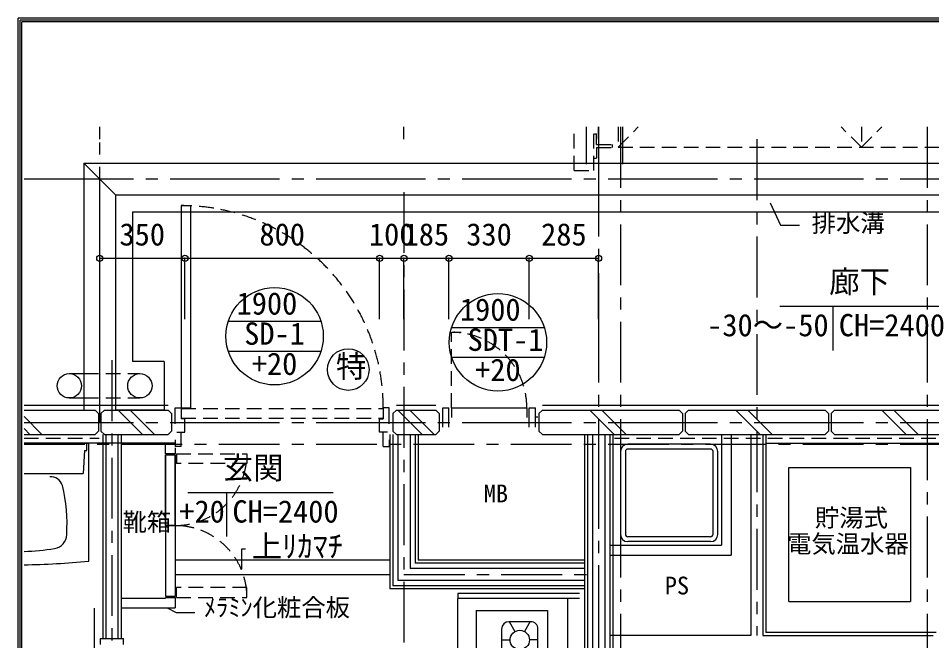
# Model space of a CAD drawing. Units: millimetres, scale not verified. Extents: x -9990 to 10135, y -7026 to 7050.
# Drawn here: x -9990 to -6237, y 4494 to 7050 of the extents above; entities that cross this region are included whole.
import ezdxf
from ezdxf.enums import TextEntityAlignment as Align

# ---------------------------------------------------------------- set-up
doc = ezdxf.new("R2010")
doc.units = ezdxf.units.MM
doc.header["$LTSCALE"] = 50
doc.header["$PDMODE"] = 32
doc.header["$PDSIZE"] = 25
for name, pattern in [('CHAIN1', [8, 5, -1, 1, -1]), ('CHAIN2', [12, 9, -1, 1, -1]), ('DASHED1', [1.8, 1.2, -0.6])]:
    doc.linetypes.add(name, pattern=pattern)
for name, color, linetype in [('1-0', 4, 'Continuous'), ('1-1', 6, 'Continuous'), ('1-2', 7, 'Continuous'), ('1-3', 2, 'Continuous'), ('1-4', 4, 'Continuous'), ('1-6', 6, 'Continuous'), ('1-7', 6, 'Continuous'), ('F-0', 2, 'Continuous')]:
    doc.layers.add(name, color=color, linetype=linetype)
doc.styles.add('ＭＳ ゴシック', font='')
doc.styles.get('ＭＳ ゴシック').set_extended_font_data('MS Gothic')

msp = doc.modelspace()

# ---------------------------------------------------------------- linework, layer by layer
at = {"layer": '1-0', "color": 6, "linetype": 'CHAIN2'}
for p, q in [((-9655.74, 5390.68), (-9655.74, 6603.77)), ((-7605.74, 6603.77), (-7605.74, -3952.56)), ((-9966.72, 6390.68), (-2755.73, 6390.68)), ((-9966.72, 5390.68), (-838.92, 5390.68))]:
    msp.add_line(p, q, dxfattribs=at)
at = {"layer": '1-0', "color": 2, "linetype": 'DASHED1'}
for p, q in [((-7705.74, 6425.68), (-7705.74, 6603.77)), ((-7622.87, 6575.68), (-7614.3, 6575.68)), ((-7614.3, 6531.26), (-7614.3, 6575.68)), ((-7525.74, 6603.77), (-7525.74, 6520.69)), ((-7525.74, 6520.69), (-7442.66, 6603.77)), ((-6525.74, 6520.69), (-6608.82, 6603.77)), ((-6525.74, 6603.77), (-6525.74, 6520.69)), ((-6525.74, 6520.69), (-6442.66, 6603.77)), ((-7614.3, 6531.26), (-7550.74, 6531.26)), ((-7550.74, 6531.26), (-7550.74, 6520.11)), ((-7614.3, 6520.11), (-7614.3, 6475.68)), ((-7614.3, 6520.11), (-7550.74, 6520.11)), ((-7525.74, 6520.69), (-5525.74, 6520.69)), ((-7622.87, 6475.68), (-7614.3, 6475.68))]:
    msp.add_line(p, q, dxfattribs=at)
at = {"layer": '1-0', "color": 6}
for p, q in [((-7655.74, 6450.68), (-7655.74, 6603.77)), ((-7505.74, 6450.68), (-7505.74, 6603.77))]:
    msp.add_line(p, q, dxfattribs=at)
at = {"layer": '1-0'}
for p, q in [((-9655.74, 6064.44), (-9305.75, 6064.44)), ((-9655.74, 5814.44), (-9655.74, 6064.44)), ((-7605.74, 5814.44), (-7605.74, 6064.44))]:
    msp.add_line(p, q, dxfattribs=at)
at = {"layer": '1-0', "color": 2, "linetype": 'DASHED1'}
msp.add_lwpolyline([(-7705.74, 6425.68), (-7625.74, 6425.68), (-7625.74, 6603.77)], dxfattribs=at)
at = {"layer": '1-0'}
for points in [[(-9305.75, 5814.44), (-9305.75, 6064.44), (-8505.75, 6064.44)], [(-8505.75, 5814.44), (-8505.75, 6064.44), (-8405.74, 6064.44)], [(-8405.74, 5814.44), (-8405.74, 6064.44), (-8220.75, 6064.44)], [(-8220.75, 5814.44), (-8220.75, 6064.44), (-7890.75, 6064.44)], [(-7890.75, 5814.44), (-7890.75, 6064.44), (-7605.74, 6064.44)]]:
    msp.add_lwpolyline(points, dxfattribs=at)
for p in [(-9655.74, 6064.44), (-9305.75, 6064.44), (-8505.75, 6064.44), (-8405.74, 6064.44), (-8220.75, 6064.44), (-7890.75, 6064.44), (-7605.74, 6064.44)]:
    msp.add_point(p, dxfattribs=at)
at = {"layer": '1-1', "linetype": 'CHAIN1'}
for p, q in [((-7515.74, 6603.77), (-7515.74, -2154.85)), ((-6255.74, 6603.77), (-6255.74, 2403.57)), ((-6955.74, 6553.31), (-6955.74, 4515.68)), ((-8405.74, 6336.35), (-8405.74, 947.22)), ((-9605.74, 5645.39), (-9605.74, 3640.68)), ((-9966.72, 5300.68), (-838.92, 5300.68)), ((-8405.74, 4765.69), (-7605.74, 4765.69))]:
    msp.add_line(p, q, dxfattribs=at)
at = {"layer": '1-1', "color": 7}
for p, q in [((-9320.75, 6280.69), (-9320.75, 5405.68)), ((-9320.75, 6280.69), (-9280.75, 6280.69)), ((-9280.75, 5450.68), (-9280.75, 6280.69)), ((-9305.75, 5405.68), (-9320.75, 5405.68)), ((-9305.75, 5350.68), (-9305.75, 5405.68)), ((-8505.75, 5405.68), (-8490.75, 5405.68)), ((-8505.75, 5350.68), (-8505.75, 5405.68)), ((-9338.65, 5350.68), (-9305.75, 5350.68)), ((-9320.75, 5291.85), (-9320.75, 5350.68)), ((-8472.86, 5350.68), (-8505.75, 5350.68)), ((-8490.75, 5291.85), (-8490.75, 5350.68)), ((-9345.75, 5319.51), (-9345.75, 5291.85)), ((-8465.75, 5319.51), (-8465.75, 5291.85)), ((-9320.75, 5291.85), (-9345.75, 5291.85)), ((-8490.75, 5291.85), (-8465.75, 5291.85))]:
    msp.add_line(p, q, dxfattribs=at)
at = {"layer": '1-1', "color": 2, "linetype": 'DASHED1'}
for p, q in [((-9320.75, 5448.18), (-9320.75, 5408.19)), ((-9320.75, 5408.19), (-8490.75, 5408.19))]:
    msp.add_line(p, q, dxfattribs=at)
at = {"layer": '1-1', "color": 7}
for points in [[(-9345.75, 5384.13), (-9345.75, 5450.68), (-9280.75, 5450.68)], [(-8465.75, 5384.13), (-8465.75, 5450.68), (-8490.75, 5450.68), (-8490.75, 5405.68)]]:
    msp.add_lwpolyline(points, dxfattribs=at)
at = {"layer": '1-1', "color": 2, "linetype": 'DASHED1'}
msp.add_lwpolyline([(-9320.75, 5448.18), (-8490.75, 5448.18), (-8490.75, 5408.19)], dxfattribs=at)
at = {"layer": '1-1', "linetype": 'DASHED1'}
for centre, radius, start, end in [((-9320.75, 5450.68), 830, 0, 90), ((-9345.75, 5261.85), 295, 270, 355.03911), ((-9345.75, 4671.85), 295, 4.96089, 90)]:
    msp.add_arc(centre, radius, start, end, dxfattribs=at)
at = {"layer": '1-2', "color": 6}
for p, q in [((-6901.25, 6292.79), (-6857.84, 6200.53)), ((-6857.84, 6200.53), (-6780.21, 6200.53)), ((-6823.57, 5204.92), (-6323.57, 5204.92)), ((-6823.57, 4654.93), (-6823.57, 5204.92)), ((-6323.57, 5204.92), (-6323.57, 4654.93)), ((-8696.97, 5101.51), (-9293.39, 5101.51)), ((-9134.47, 5101.51), (-9134.47, 4921.18)), ((-6823.57, 4654.93), (-6323.57, 4654.93)), ((-9378.99, 4628.54), (-9341.86, 4609.3)), ((-9341.86, 4609.3), (-9264.24, 4609.3))]:
    msp.add_line(p, q, dxfattribs=at)
at = {"layer": '1-2', "color": 2}
for p, q in [((-9127.36, 5805.61), (-8746.62, 5805.61)), ((-8209.84, 5780.54), (-7829.1, 5780.54)), ((-9127.36, 5682.99), (-8746.62, 5682.99)), ((-8209.84, 5657.92), (-7829.1, 5657.92)), ((-9966.72, 5460.68), (-9374.89, 5460.68)), ((-8436.61, 5460.68), (-8274.89, 5460.68)), ((-7865.75, 5413.19), (-7855.75, 5413.19))]:
    msp.add_line(p, q, dxfattribs=at)
at = {"layer": '1-2'}
for p, q in [((-8245.75, 5450.68), (-8220.75, 5450.68)), ((-8245.75, 5370.68), (-8245.75, 5450.68)), ((-8220.75, 5370.68), (-8220.75, 5450.68)), ((-8210.75, 5450.68), (-7900.75, 5450.68)), ((-8210.75, 5450.68), (-8210.75, 5410.69)), ((-7900.75, 5450.68), (-7900.75, 5410.69)), ((-7890.75, 5450.68), (-7865.75, 5450.68)), ((-7890.75, 5370.68), (-7890.75, 5450.68)), ((-7865.75, 5370.68), (-7865.75, 5450.68)), ((-9966.72, 5440.69), (-9674.89, 5440.69)), ((-9660.75, 5426.54), (-9674.89, 5440.69)), ((-9660.75, 5426.54), (-9660.75, 5354.83)), ((-9650.75, 5426.54), (-9636.61, 5440.69)), ((-9650.75, 5426.54), (-9650.75, 5354.83)), ((-9636.61, 5440.69), (-9374.89, 5440.69)), ((-9360.75, 5426.54), (-9374.89, 5440.69)), ((-9360.75, 5426.54), (-9360.75, 5354.83)), ((-8450.75, 5426.54), (-8436.61, 5440.69)), ((-8450.75, 5426.54), (-8450.75, 5354.83)), ((-8436.61, 5440.69), (-8274.89, 5440.69)), ((-8260.75, 5426.54), (-8274.89, 5440.69)), ((-8260.75, 5426.54), (-8260.75, 5354.83)), ((-7850.75, 5426.54), (-7836.61, 5440.69)), ((-7850.75, 5426.54), (-7850.75, 5354.83)), ((-7836.61, 5440.69), (-7274.89, 5440.69)), ((-7260.75, 5426.54), (-7274.89, 5440.69)), ((-7260.75, 5426.54), (-7260.75, 5354.83)), ((-7250.75, 5426.54), (-7236.61, 5440.69)), ((-7250.75, 5426.54), (-7250.75, 5354.83)), ((-7236.61, 5440.69), (-6674.89, 5440.69)), ((-6660.75, 5426.54), (-6674.89, 5440.69)), ((-6660.75, 5426.54), (-6660.75, 5354.83)), ((-6650.75, 5426.54), (-6636.61, 5440.69)), ((-6650.75, 5426.54), (-6650.75, 5354.83)), ((-6636.61, 5440.69), (-6074.89, 5440.69)), ((-9966.72, 5340.68), (-9674.89, 5340.68)), ((-9674.89, 5340.68), (-9660.75, 5354.83)), ((-9636.61, 5340.68), (-9650.75, 5354.83)), ((-9636.61, 5340.68), (-9374.89, 5340.68)), ((-9374.89, 5340.68), (-9360.75, 5354.83)), ((-8436.61, 5340.68), (-8450.75, 5354.83)), ((-8436.61, 5340.68), (-8274.89, 5340.68)), ((-8274.89, 5340.68), (-8260.75, 5354.83)), ((-7836.61, 5340.68), (-7850.75, 5354.83)), ((-7836.61, 5340.68), (-7274.89, 5340.68)), ((-7274.89, 5340.68), (-7260.75, 5354.83)), ((-7236.61, 5340.68), (-7250.75, 5354.83)), ((-7236.61, 5340.68), (-6674.89, 5340.68)), ((-6674.89, 5340.68), (-6660.75, 5354.83)), ((-6636.61, 5340.68), (-6650.75, 5354.83)), ((-6636.61, 5340.68), (-6074.89, 5340.68)), ((-7145.74, 5300.68), (-7485.74, 5300.68)), ((-7515.74, 5270.68), (-7515.74, 4930.68)), ((-7495.74, 5270.68), (-7495.74, 4930.68)), ((-7145.74, 5280.68), (-7485.74, 5280.68)), ((-7135.74, 4930.68), (-7135.74, 5270.68)), ((-7115.74, 4930.68), (-7115.74, 5270.68)), ((-7145.74, 4920.68), (-7485.74, 4920.68)), ((-7145.74, 4900.68), (-7485.74, 4900.68))]:
    msp.add_line(p, q, dxfattribs=at)
at = {"layer": '1-2', "color": 4}
for p, q in [((-9893.01, 5340.68), (-9966.72, 5414.39)), ((-9480.5, 5340.68), (-9580.5, 5440.69)), ((-9431.01, 5340.68), (-9531, 5440.69)), ((-8331.32, 5340.68), (-8431.31, 5440.69)), ((-8281.82, 5340.68), (-8381.82, 5440.69)), ((-7542.51, 5340.68), (-7642.51, 5440.69)), ((-7493.01, 5340.68), (-7593.01, 5440.69)), ((-6942.51, 5340.68), (-7042.51, 5440.69)), ((-6893.01, 5340.68), (-6993.01, 5440.69)), ((-6342.51, 5340.68), (-6442.5, 5440.69)), ((-6293.01, 5340.68), (-6393.01, 5440.69)), ((-9942.51, 5340.68), (-9966.72, 5364.89))]:
    msp.add_line(p, q, dxfattribs=at)
at = {"layer": '1-2', "color": 2, "linetype": 'DASHED1'}
for p, q in [((-9966.72, 5325.68), (-9658.24, 5325.68)), ((-7540.73, 5325.68), (-4808.24, 5325.68))]:
    msp.add_line(p, q, dxfattribs=at)
at = {"layer": '1-2', "color": 2, "linetype": 'CHAIN1'}
msp.add_line((-9678.24, 4628.18), (-9678.24, 3678.18), dxfattribs=at)
at = {"layer": '1-2', "linetype": 'DASHED1'}
msp.add_lwpolyline([(-8210.75, 5450.68), (-8210.75, 5760.53), (-8170.75, 5760.53)], dxfattribs=at)
at = {"layer": '1-2', "color": 2}
msp.add_lwpolyline([(-7836.61, 5460.68), (-4120.74, 5460.68), (-4120.74, 5354.83)], dxfattribs=at)
at = {"layer": '1-2', "color": 6}
msp.add_lwpolyline([(-9071.72, 4787.66), (-9071.72, 4871.08), (-9056.2, 4871.08)], dxfattribs=at)
at = {"layer": '1-2', "color": 2}
for centre in [(-8936.99, 5744.3), (-8019.46, 5719.23)]:
    msp.add_circle(centre, 200, dxfattribs=at)
at = {"layer": '1-2', "color": 6, "linetype": 'DASHED1'}
msp.add_arc((-8210.75, 5450.68), 310, 0, 88.19756, dxfattribs=at)
at = {"layer": '1-2'}
for centre, radius, start, end in [((-7485.74, 5270.68), 30, 90, 180), ((-7145.74, 5270.68), 30, 0, 90), ((-7485.74, 5270.68), 10, 90, 180), ((-7145.74, 5270.68), 10, 0, 90), ((-7485.74, 4930.68), 30, 180, 270), ((-7485.74, 4930.68), 10, 180, 270), ((-7145.74, 4930.68), 30, 270, 0), ((-7145.74, 4930.68), 10, 270, 0)]:
    msp.add_arc(centre, radius, start, end, dxfattribs=at)
at = {"layer": '1-3'}
for p, q in [((-9643.24, 5340.68), (-9643.24, 4503.18)), ((-9568.24, 5340.68), (-9568.24, 4503.18)), ((-8464.24, 5340.68), (-8464.24, 4707.19)), ((-8451.74, 5340.68), (-8451.74, 4719.69)), ((-8359.74, 5340.68), (-8359.74, 4811.69)), ((-8347.24, 5340.68), (-8347.24, 4824.19)), ((-7664.24, 5340.68), (-7664.24, 140.68)), ((-7651.74, 5340.68), (-7651.74, 140.68)), ((-7559.74, 5340.68), (-7559.74, 140.68)), ((-7547.24, 5340.68), (-7547.24, 140.68)), ((-7100.74, 5340.68), (-7100.74, 4885.68)), ((-7060.74, 5340.68), (-7060.74, 4845.68)), ((-6918.24, 5340.68), (-6918.24, 4528.18)), ((-9345.75, 5305.68), (-9966.72, 5305.68)), ((-9385.75, 5301.85), (-9568.24, 5301.85)), ((-9385.75, 5261.85), (-9385.75, 5301.85)), ((-6918.24, 5305.68), (-4793.24, 5305.68)), ((-9385.75, 5261.85), (-9345.75, 5261.85)), ((-9385.75, 5261.85), (-9345.75, 5261.85)), ((-9345.75, 5261.85), (-9385.75, 5261.85)), ((-9385.75, 5256.85), (-9345.75, 5256.85)), ((-9385.75, 5256.85), (-9385.75, 4966.85)), ((-9345.75, 5256.85), (-9385.75, 5256.85)), ((-9385.75, 4966.85), (-9385.75, 5256.85)), ((-9345.75, 5286.2), (-9345.75, 5261.85)), ((-9345.75, 4966.85), (-9345.75, 5256.85)), ((-9345.75, 5256.85), (-9345.75, 4966.85)), ((-9385.75, 4966.85), (-9345.75, 4966.85)), ((-9345.75, 4966.85), (-9385.75, 4966.85)), ((-9385.75, 4966.85), (-9385.75, 4676.85)), ((-9345.75, 4966.85), (-9345.75, 4676.85)), ((-7555.74, 4885.68), (-7100.74, 4885.68)), ((-7555.74, 4845.68), (-7060.74, 4845.68)), ((-7664.24, 4811.69), (-8359.74, 4811.69)), ((-7664.24, 4824.19), (-8347.24, 4824.19)), ((-7664.24, 4707.19), (-8464.24, 4707.19)), ((-7664.24, 4719.69), (-8451.74, 4719.69)), ((-9568.24, 4668.86), (-9385.75, 4668.86)), ((-9385.75, 4676.85), (-9345.75, 4676.85)), ((-9385.75, 4671.85), (-9385.75, 4668.86)), ((-9385.75, 4671.85), (-9345.75, 4671.85)), ((-9345.75, 4671.85), (-9345.75, 4628.86)), ((-9568.24, 4628.86), (-9345.75, 4628.86)), ((-6218.24, 4528.18), (-6918.24, 4528.18)), ((-9653.24, 4503.18), (-9653.24, 4478.18)), ((-9653.24, 4503.18), (-9558.24, 4503.18)), ((-9558.24, 4478.18), (-9558.24, 4503.18))]:
    msp.add_line(p, q, dxfattribs=at)
at = {"layer": '1-3', "color": 3}
for p, q in [((-9630.74, 5340.68), (-9630.74, 4503.18)), ((-9580.74, 5340.68), (-9580.74, 4503.18)), ((-8430.74, 5340.68), (-8430.74, 4740.69)), ((-8380.74, 5340.68), (-8380.74, 4790.69)), ((-7630.74, 5340.68), (-7630.74, 140.68)), ((-7580.74, 5340.68), (-7580.74, 140.68)), ((-6980.74, 5340.68), (-6980.74, 4515.68)), ((-6930.74, 5340.68), (-6930.74, 4515.68)), ((-7664.24, 4790.69), (-8380.74, 4790.69)), ((-7664.24, 4740.69), (-8430.74, 4740.69)), ((-6980.74, 4515.68), (-7555.74, 4515.68)), ((-6930.74, 4515.68), (-6230.74, 4515.68))]:
    msp.add_line(p, q, dxfattribs=at)
at = {"layer": '1-3', "color": 6}
for p, q in [((-9966.72, 5305.68), (-9701.03, 5305.68)), ((-9708.53, 5275.69), (-9708.53, 5305.68)), ((-9701.03, 4820.72), (-9701.03, 5305.68)), ((-9718.53, 5275.69), (-9723.53, 5180.68)), ((-9718.53, 5275.69), (-9708.53, 5275.69)), ((-9966.72, 5180.68), (-9723.53, 5180.68)), ((-8464.24, 4824.19), (-9345.75, 4824.19)), ((-8464.24, 4764.19), (-9345.75, 4764.19))]:
    msp.add_line(p, q, dxfattribs=at)
at = {"layer": '1-3', "linetype": 'DASHED1'}
for p, q in [((-9340.75, 5261.85), (-9340.75, 5221.85)), ((-9340.75, 5261.85), (-9050.75, 5261.85)), ((-9050.75, 5261.85), (-9050.75, 5221.85)), ((-9050.75, 5221.85), (-9340.75, 5221.85)), ((-9340.75, 4671.85), (-9340.75, 4711.85)), ((-9050.75, 4711.85), (-9340.75, 4711.85)), ((-9050.75, 4671.85), (-9050.75, 4711.85)), ((-9340.75, 4671.85), (-9050.75, 4671.85))]:
    msp.add_line(p, q, dxfattribs=at)
at = {"layer": '1-3'}
msp.add_lwpolyline([(-9385.75, 4966.85), (-9345.75, 4966.85), (-9385.75, 4966.85)], dxfattribs=at)
at = {"layer": '1-3', "color": 6}
for centre, radius, start, end in [((-9857.29, 5117.37), 50, 16.15302, 94.179), ((-10454.24, 4972.3), 664.29, 356.34601, 13.847), ((-9851.29, 4931.37), 60, 279.76401, 358.65201), ((-10001.04, 5905.02), 1045.08, 271.88185, 278.802), ((-10001.04, 7805.68), 3000, 270.65546, 275.73901)]:
    msp.add_arc(centre, radius, start, end, dxfattribs=at)
at = {"layer": '1-4', "color": 6}
for p, q in [((-9720.74, 6455.68), (-9720.74, 5440.69)), ((-9720.74, 6455.68), (-4955.74, 6455.68)), ((-9590.74, 6325.68), (-4955.74, 6325.68)), ((-9520.74, 6255.68), (-9520.74, 5640.69)), ((-9520.74, 6255.68), (-4315.74, 6255.68)), ((-6205.3, 5866.67), (-6861.55, 5866.67)), ((-6642.8, 5866.67), (-6642.8, 5686.34)), ((-9390.75, 5640.69), (-9520.75, 5640.69))]:
    msp.add_line(p, q, dxfattribs=at)
at = {"layer": '1-4', "color": 7}
for p, q in [((-9780.75, 5590.69), (-9720.75, 5590.69)), ((-9780.75, 5490.69), (-9720.75, 5490.69))]:
    msp.add_line(p, q, dxfattribs=at)
at = {"layer": '1-4', "color": 7, "linetype": 'DASHED1'}
for p, q in [((-9720.75, 5590.69), (-9490.75, 5590.69)), ((-9720.75, 5490.69), (-9490.75, 5490.69))]:
    msp.add_line(p, q, dxfattribs=at)
at = {"layer": '1-4', "color": 6}
for points in [[(-9720.74, 6455.68), (-9590.74, 6325.68), (-9590.74, 5440.69)], [(-9390.75, 5640.69), (-9390.75, 5440.69), (-9590.75, 5440.69)]]:
    msp.add_lwpolyline(points, dxfattribs=at)
at = {"layer": '1-4', "color": 2}
msp.add_circle((-8634.41, 5607.44), 85.48, dxfattribs=at)
at = {"layer": '1-4', "color": 7}
for centre in [(-9780.75, 5540.69), (-9490.75, 5540.69)]:
    msp.add_circle(centre, 50, dxfattribs=at)
at = {"layer": '1-6', "color": 3}
for p, q in [((-7684.24, 4667.19), (-8184.24, 4667.19)), ((-7732.24, 3507.19), (-7732.24, 4667.19))]:
    msp.add_line(p, q, dxfattribs=at)
at = {"layer": '1-6'}
for p, q in [((-8184.24, 3507.19), (-8184.24, 4667.19)), ((-8108.23, 4618.19), (-7816.23, 4618.19)), ((-7816.23, 4618.19), (-7816.23, 4198.19)), ((-8004.81, 4541.79), (-8004.81, 4452.15)), ((-7974.5, 4572.1), (-7884.86, 4572.1)), ((-7972.93, 4572.1), (-7949.57, 4531.7)), ((-7886.43, 4572.1), (-7909.78, 4531.7)), ((-7854.86, 4452.15), (-7854.86, 4541.79)), ((-8004.81, 4496.97), (-7969.77, 4496.97)), ((-7854.86, 4496.97), (-7889.59, 4496.97))]:
    msp.add_line(p, q, dxfattribs=at)
at = {"layer": '1-6', "color": 3}
msp.add_lwpolyline([(-7684.24, 4687.19), (-8184.24, 4687.19), (-8184.24, 4667.19)], dxfattribs=at)
at = {"layer": '1-6'}
msp.add_lwpolyline([(-8108.23, 4618.19), (-8108.23, 4198.19), (-7816.23, 4198.19)], dxfattribs=at)
msp.add_circle((-7929.68, 4496.97), 39.77, dxfattribs=at)
for centre, start, end in [((-7974.5, 4541.79), 90, 180), ((-7884.86, 4541.79), 359.99002, 90)]:
    msp.add_arc(centre, 29.99, start, end, dxfattribs=at)
at = {"layer": '1-7', "color": 4}
for p, q in [((-9655.73, 6553.31), (-9655.73, 6603.77)), ((-8405.73, 6553.31), (-8405.73, 6603.77)), ((-7605.74, 6553.31), (-7605.74, 6603.77)), ((-7605.73, 6553.31), (-7605.73, 6603.77))]:
    msp.add_line(p, q, dxfattribs=at)
at = {"layer": 'F-0'}
for p, q in [((10134.9, 7050.19), (-9990.39, 7050.19)), ((-9982.89, -7018.58), (-9982.89, 7042.69)), ((10119.9, 7035.19), (-9975.39, 7035.19))]:
    msp.add_line(p, q, dxfattribs=at)
for points in [[(10134.9, -7026.08), (-9990.39, -7026.08), (-9990.39, 7050.19)], [(10127.4, -7018.58), (10127.4, 7042.69), (-9982.89, 7042.69)], [(10119.9, -7011.08), (-9975.39, -7011.08), (-9975.39, 7035.19)]]:
    msp.add_lwpolyline(points, dxfattribs=at)

# ---------------------------------------------------------------- texts
at = {"layer": '1-0', "style": 'ＭＳ ゴシック'}
for s, p in [('350', (-9574.49, 6089.44)), ('800', (-8999.5, 6089.44)), ('100', (-8549.49, 6089.44)), ('185', (-8406.99, 6089.44)), ('330', (-8149.5, 6089.44)), ('285', (-7842, 6089.44))]:
    msp.add_text(s, height=91.64, dxfattribs=at).set_placement(p, align=Align.BOTTOM_LEFT)
at = {"layer": '1-2', "color": 4, "style": 'ＭＳ ゴシック'}
for s, height, p in [('排水溝', 73.31, (-6730.21, 6150.53)), ('1900', 91.64, (-9093.24, 5805.61)), ('1900', 91.64, (-8175.71, 5780.54)), ('SD-1', 91.64, (-9061.99, 5681.8)), ('SDT-1', 91.64, (-8144.46, 5656.73)), ('+20', 91.64, (-9030.74, 5557.99)), ('+20', 91.64, (-8113.22, 5532.92)), ('玄関', 91.64, (-9150.09, 5130.21)), ('MB', 73.31, (-8077.6, 5039.92)), ('+20', 91.64, (-9328.77, 4951.47)), ('CH=2400', 91.64, (-9110.46, 4951.48)), ('貯湯式', 73.31, (-6716.85, 4940.17)), ('靴箱', 73.31, (-9561.96, 4922.85)), ('上ﾘｶﾏﾁ', 91.64, (-9031.2, 4808.58)), ('電気温水器', 73.31, (-6831.35, 4833.28)), ('PS', 73.31, (-7333.8, 4661.71)), ('ﾒﾗﾐﾝ化粧合板', 73.31, (-9227.45, 4571.77))]:
    msp.add_text(s, height=height, dxfattribs=at).set_placement(p, align=Align.BOTTOM_LEFT)
at = {"layer": '1-4', "style": 'ＭＳ ゴシック'}
for s, p in [('廊下', (-6658.42, 5895.37)), ('-30～-50', (-7159.68, 5716.63)), ('CH=2400', (-6618.79, 5716.63)), ('特', (-8685.05, 5547.72))]:
    msp.add_text(s, height=91.64, dxfattribs=at).set_placement(p, align=Align.BOTTOM_LEFT)

doc.saveas('drawing.dxf')
